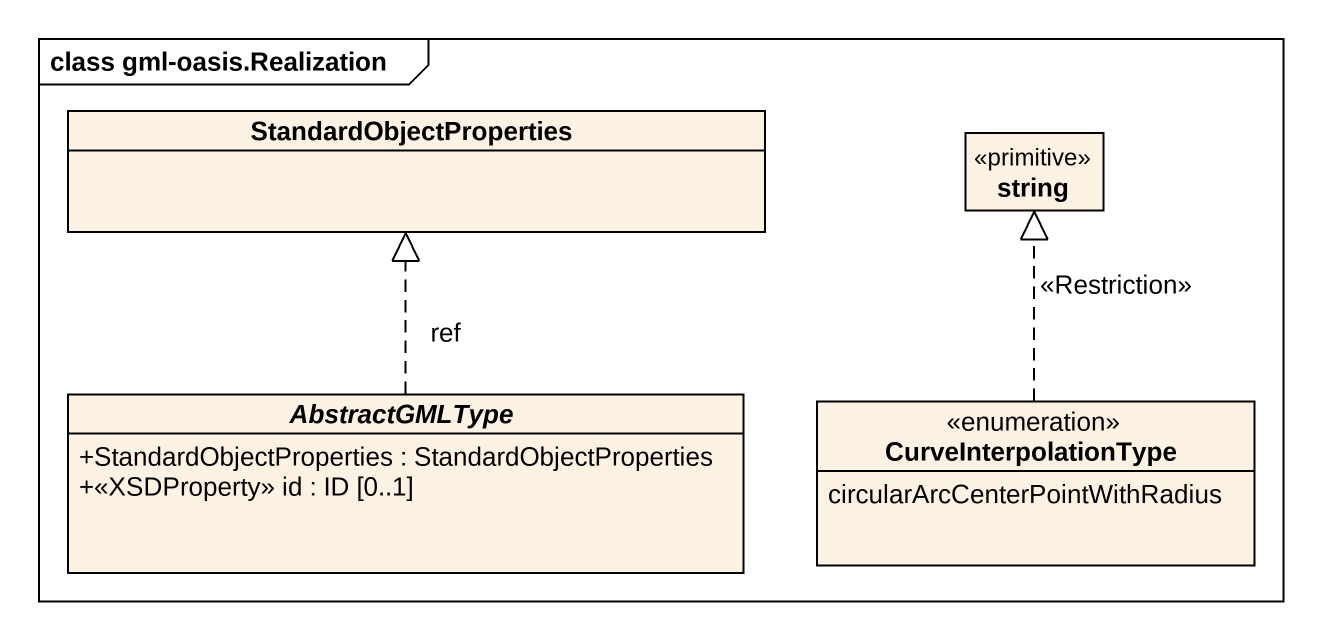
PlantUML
@startuml
mainframe class gml-oasis.Realization
hide circle
hide empty members
skinparam classAttributeIconSize 0
class StandardObjectProperties
class string <<primitive>>
abstract class AbstractGMLType {
  +StandardObjectProperties : StandardObjectProperties
  +<<XSDProperty>> id : ID [0..1]
}
enum CurveInterpolationType {
  circularArcCenterPointWithRadius
}
AbstractGMLType .up.|> StandardObjectProperties : ref
CurveInterpolationType .up.|> string : <<Restriction>>
@enduml
